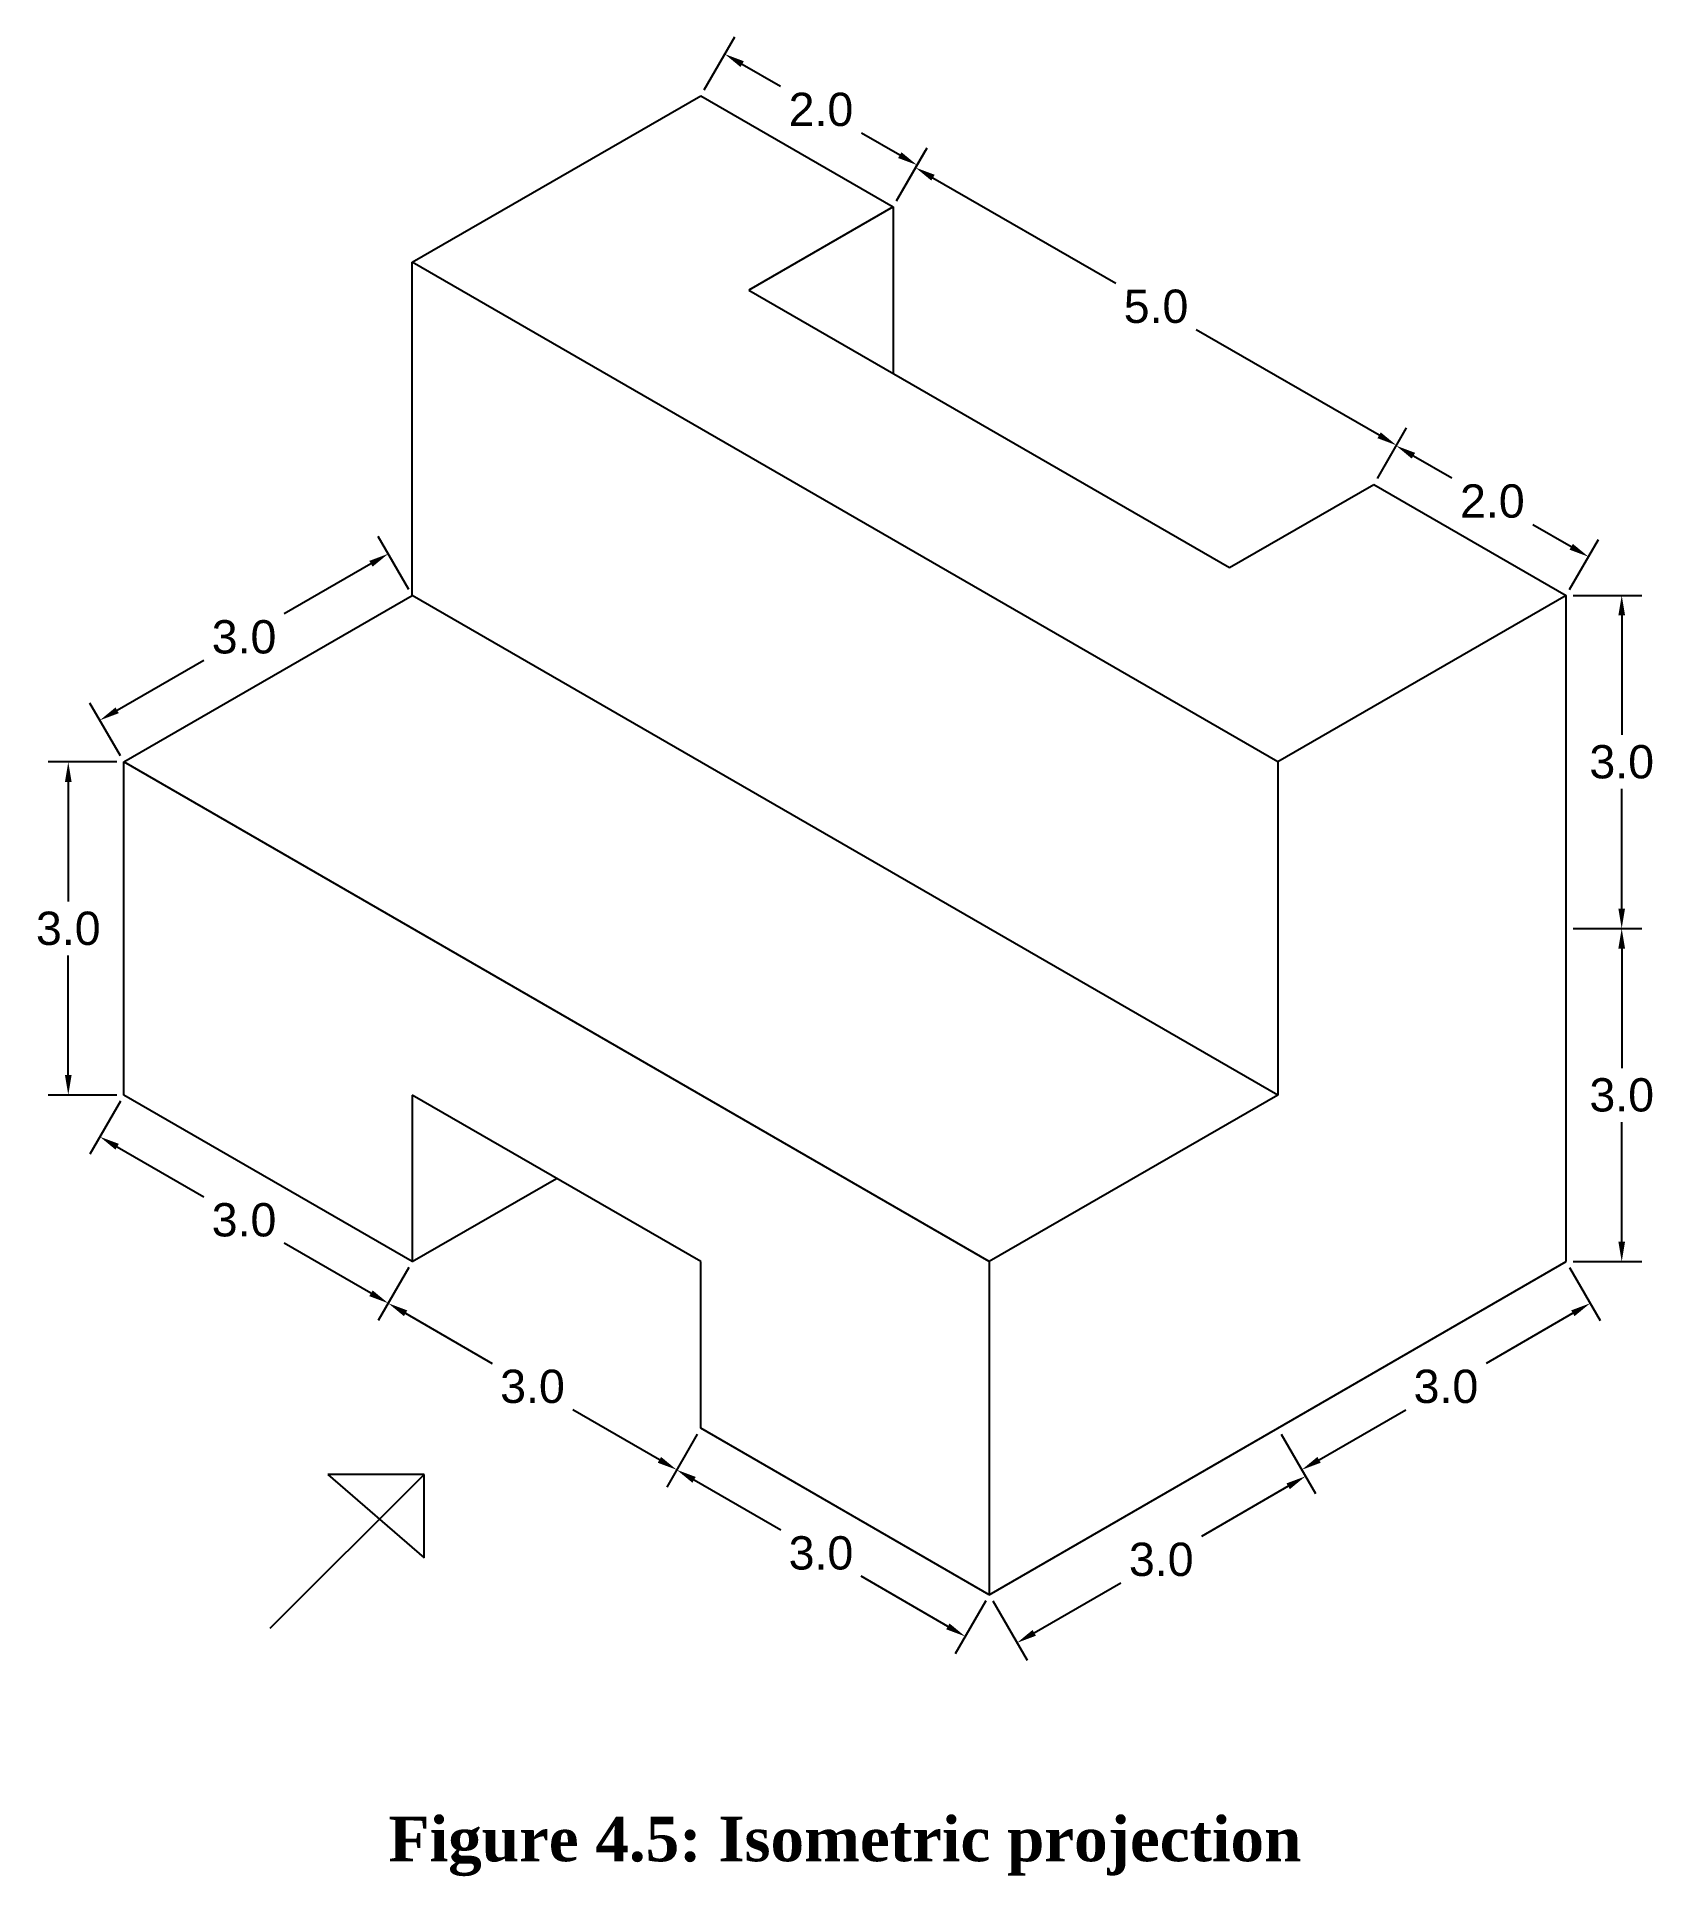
# Model space of a CAD drawing. Header units: inches. Extents: x 21.1 to 35.7, y 4.4 to 21.
import ezdxf

# ---------------------------------------------------------------- set-up
doc = ezdxf.new("R2010")
doc.units = ezdxf.units.IN
doc.header["$MEASUREMENT"] = 0
doc.styles.get("Standard").update_dxf_attribs({"font": 'arial.ttf'})
doc.dimstyles.get("Standard").update_dxf_attribs({"dimtxt": 0.3, "dimasz": 0.18, "dimexe": 0.18, "dimexo": 0.0625, "dimgap": 0.09, "dimtad": 0, "dimtih": 1, "dimtoh": 1, "dimdec": 1, "dimzin": 0, "dimdsep": 46, "dimtxsty": 'Standard', "dimcen": 0.09, "dimadec": 0, "dimazin": 0, "dimtfac": 1, "dimtdec": 1, "dimtofl": 0, "dimtmove": 0, "dimatfit": 3, "dimfxl": 1, "dimtolj": 1, "dimtzin": 0, "dimarcsym": 0})

# ---------------------------------------------------------------- blocks, each defined once
blk = doc.blocks.new('*D2')
at = {"color": 0, "lineweight": -2, "transparency": 16777216}
for p, q in [((27.125, 20.518), (27.4, 20.995)), ((27.466, 20.749), (27.811, 20.55)), ((28.886, 19.929), (28.541, 20.128)), ((28.857, 19.518), (29.132, 19.995))]:
    blk.add_line(p, q, dxfattribs=at)
at = {"color": 0, "transparency": 16777216}
for points in [[(27.481, 20.775), (27.451, 20.723), (27.31, 20.839)], [(28.901, 19.955), (28.871, 19.903), (29.042, 19.839)]]:
    blk.add_solid(points, dxfattribs=at)
at = {"layer": 'Defpoints', "color": 0, "transparency": 16777216}
for p in [(27.093, 20.464), (29.042, 19.839), (28.826, 19.464)]:
    blk.add_point(p, dxfattribs=at)
at = {"color": 0, "transparency": 16777216, "insert": (28.176, 20.339), "char_height": 0.3, "attachment_point": 5}
blk.add_mtext('\\A1;2.0', dxfattribs=at)
blk = doc.blocks.new('*D3')
at = {"color": 0, "lineweight": -2, "transparency": 16777216}
for p, q in [((28.857, 19.518), (29.119, 19.972)), ((29.185, 19.726), (30.831, 18.775)), ((33.203, 17.406), (31.556, 18.357)), ((33.187, 17.018), (33.449, 17.472))]:
    blk.add_line(p, q, dxfattribs=at)
at = {"color": 0, "transparency": 16777216}
for points in [[(29.2, 19.752), (29.17, 19.7), (29.029, 19.816)], [(33.218, 17.432), (33.188, 17.38), (33.359, 17.316)]]:
    blk.add_solid(points, dxfattribs=at)
at = {"layer": 'Defpoints', "color": 0, "transparency": 16777216}
for p in [(28.826, 19.464), (33.359, 17.316), (33.156, 16.964)]:
    blk.add_point(p, dxfattribs=at)
at = {"color": 0, "transparency": 16777216, "insert": (31.194, 18.566), "char_height": 0.3, "attachment_point": 5}
blk.add_mtext('\\A1;5.0', dxfattribs=at)
blk = doc.blocks.new('*D4')
at = {"color": 0, "lineweight": -2, "transparency": 16777216}
for p, q in [((33.187, 17.018), (33.447, 17.468)), ((33.512, 17.222), (33.857, 17.023)), ((34.933, 16.402), (34.588, 16.601)), ((34.919, 16.018), (35.179, 16.468))]:
    blk.add_line(p, q, dxfattribs=at)
at = {"color": 0, "transparency": 16777216}
for points in [[(33.527, 17.248), (33.497, 17.196), (33.357, 17.312)], [(34.948, 16.428), (34.918, 16.376), (35.089, 16.312)]]:
    blk.add_solid(points, dxfattribs=at)
at = {"layer": 'Defpoints', "color": 0, "transparency": 16777216}
for p in [(33.156, 16.964), (35.089, 16.312), (34.888, 15.964)]:
    blk.add_point(p, dxfattribs=at)
at = {"color": 0, "transparency": 16777216, "insert": (34.223, 16.812), "char_height": 0.3, "attachment_point": 5}
blk.add_mtext('\\A1;2.0', dxfattribs=at)
blk = doc.blocks.new('*D5')
at = {"color": 0, "lineweight": -2, "transparency": 16777216}
for p, q in [((21.866, 11.41), (21.591, 10.933)), ((21.837, 10.999), (22.617, 10.548)), ((24.123, 9.679), (23.342, 10.13)), ((24.464, 9.91), (24.189, 9.433))]:
    blk.add_line(p, q, dxfattribs=at)
at = {"color": 0, "transparency": 16777216}
for points in [[(21.852, 11.025), (21.822, 10.973), (21.681, 11.089)], [(24.138, 9.705), (24.108, 9.653), (24.279, 9.589)]]:
    blk.add_solid(points, dxfattribs=at)
at = {"layer": 'Defpoints', "color": 0, "transparency": 16777216}
for p in [(21.897, 11.464), (24.495, 9.964), (24.279, 9.589)]:
    blk.add_point(p, dxfattribs=at)
at = {"color": 0, "transparency": 16777216, "insert": (22.98, 10.339), "char_height": 0.3, "attachment_point": 5}
blk.add_mtext('\\A1;3.0', dxfattribs=at)
blk = doc.blocks.new('*D6')
at = {"color": 0, "lineweight": -2, "transparency": 16777216}
for p, q in [((24.464, 9.91), (24.189, 9.433)), ((24.435, 9.499), (25.215, 9.048)), ((26.721, 8.179), (25.94, 8.63)), ((27.062, 8.41), (26.787, 7.933))]:
    blk.add_line(p, q, dxfattribs=at)
at = {"color": 0, "transparency": 16777216}
for points in [[(24.45, 9.525), (24.42, 9.473), (24.279, 9.589)], [(26.736, 8.205), (26.706, 8.153), (26.877, 8.089)]]:
    blk.add_solid(points, dxfattribs=at)
at = {"layer": 'Defpoints', "color": 0, "transparency": 16777216}
for p in [(24.495, 9.964), (27.093, 8.464), (26.877, 8.089)]:
    blk.add_point(p, dxfattribs=at)
at = {"color": 0, "transparency": 16777216, "insert": (25.578, 8.839), "char_height": 0.3, "attachment_point": 5}
blk.add_mtext('\\A1;3.0', dxfattribs=at)
blk = doc.blocks.new('*D7')
at = {"color": 0, "lineweight": -2, "transparency": 16777216}
for p, q in [((27.062, 8.41), (26.787, 7.933)), ((27.033, 7.999), (27.814, 7.548)), ((29.319, 6.679), (28.538, 7.13)), ((29.66, 6.91), (29.385, 6.433))]:
    blk.add_line(p, q, dxfattribs=at)
at = {"color": 0, "transparency": 16777216}
for points in [[(27.048, 8.025), (27.018, 7.973), (26.877, 8.089)], [(29.334, 6.705), (29.304, 6.653), (29.475, 6.589)]]:
    blk.add_solid(points, dxfattribs=at)
at = {"layer": 'Defpoints', "color": 0, "transparency": 16777216}
for p in [(27.093, 8.464), (29.692, 6.964), (29.475, 6.589)]:
    blk.add_point(p, dxfattribs=at)
at = {"color": 0, "transparency": 16777216, "insert": (28.176, 7.339), "char_height": 0.3, "attachment_point": 5}
blk.add_mtext('\\A1;3.0', dxfattribs=at)
blk = doc.blocks.new('*D8')
at = {"color": 0, "lineweight": -2, "transparency": 16777216}
for p, q in [((32.321, 8.41), (32.63, 7.875)), ((32.384, 7.941), (31.603, 7.49)), ((30.097, 6.621), (30.878, 7.072)), ((29.723, 6.91), (30.032, 6.375))]:
    blk.add_line(p, q, dxfattribs=at)
at = {"color": 0, "transparency": 16777216}
for points in [[(32.369, 7.967), (32.399, 7.915), (32.54, 8.031)], [(30.082, 6.647), (30.112, 6.595), (29.942, 6.531)]]:
    blk.add_solid(points, dxfattribs=at)
at = {"layer": 'Defpoints', "color": 0, "transparency": 16777216}
for p in [(32.29, 8.464), (32.54, 8.031), (29.692, 6.964)]:
    blk.add_point(p, dxfattribs=at)
at = {"color": 0, "transparency": 16777216, "insert": (31.241, 7.281), "char_height": 0.3, "attachment_point": 5}
blk.add_mtext('\\A1;3.0', dxfattribs=at)
blk = doc.blocks.new('*D9')
at = {"color": 0, "lineweight": -2, "transparency": 16777216}
for p, q in [((34.919, 9.91), (35.194, 9.433)), ((34.948, 9.499), (34.168, 9.048)), ((32.662, 8.179), (33.443, 8.63)), ((32.321, 8.41), (32.596, 7.933))]:
    blk.add_line(p, q, dxfattribs=at)
at = {"color": 0, "transparency": 16777216}
for points in [[(34.933, 9.525), (34.963, 9.473), (35.104, 9.589)], [(32.647, 8.205), (32.677, 8.153), (32.506, 8.089)]]:
    blk.add_solid(points, dxfattribs=at)
at = {"layer": 'Defpoints', "color": 0, "transparency": 16777216}
for p in [(34.888, 9.964), (35.104, 9.589), (32.29, 8.464)]:
    blk.add_point(p, dxfattribs=at)
at = {"color": 0, "transparency": 16777216, "insert": (33.805, 8.839), "char_height": 0.3, "attachment_point": 5}
blk.add_mtext('\\A1;3.0', dxfattribs=at)
blk = doc.blocks.new('*D10')
at = {"color": 0, "lineweight": -2, "transparency": 16777216}
for p, q in [((24.464, 16.018), (24.189, 16.495)), ((24.123, 16.249), (23.342, 15.798)), ((21.837, 14.929), (22.617, 15.38)), ((21.866, 14.518), (21.591, 14.995))]:
    blk.add_line(p, q, dxfattribs=at)
at = {"color": 0, "transparency": 16777216}
for points in [[(24.108, 16.275), (24.138, 16.223), (24.279, 16.339)], [(21.822, 14.955), (21.852, 14.903), (21.681, 14.839)]]:
    blk.add_solid(points, dxfattribs=at)
at = {"layer": 'Defpoints', "color": 0, "transparency": 16777216}
for p in [(24.279, 16.339), (24.495, 15.964), (21.897, 14.464)]:
    blk.add_point(p, dxfattribs=at)
at = {"color": 0, "transparency": 16777216, "insert": (22.98, 15.589), "char_height": 0.3, "attachment_point": 5}
blk.add_mtext('\\A1;3.0', dxfattribs=at)
blk = doc.blocks.new('*D11')
at = {"color": 0, "lineweight": -2, "transparency": 16777216}
for p, q in [((21.835, 14.464), (21.217, 14.464)), ((21.397, 14.284), (21.397, 13.207)), ((21.397, 11.644), (21.397, 12.721)), ((21.835, 11.464), (21.217, 11.464))]:
    blk.add_line(p, q, dxfattribs=at)
at = {"color": 0, "transparency": 16777216}
for points in [[(21.367, 14.284), (21.427, 14.284), (21.397, 14.464)], [(21.367, 11.644), (21.427, 11.644), (21.397, 11.464)]]:
    blk.add_solid(points, dxfattribs=at)
at = {"layer": 'Defpoints', "color": 0, "transparency": 16777216}
for p in [(21.897, 14.464), (21.397, 11.464), (21.897, 11.464)]:
    blk.add_point(p, dxfattribs=at)
at = {"color": 0, "transparency": 16777216, "insert": (21.397, 12.964), "char_height": 0.3, "attachment_point": 5}
blk.add_mtext('\\A1;3.0', dxfattribs=at)
blk = doc.blocks.new('*D12')
at = {"color": 0, "lineweight": -2, "transparency": 16777216}
for p, q in [((34.95, 15.964), (35.568, 15.964)), ((35.388, 15.784), (35.388, 14.707)), ((35.388, 13.144), (35.388, 14.221)), ((34.95, 12.964), (35.568, 12.964))]:
    blk.add_line(p, q, dxfattribs=at)
at = {"color": 0, "transparency": 16777216}
for points in [[(35.358, 15.784), (35.418, 15.784), (35.388, 15.964)], [(35.358, 13.144), (35.418, 13.144), (35.388, 12.964)]]:
    blk.add_solid(points, dxfattribs=at)
at = {"layer": 'Defpoints', "color": 0, "transparency": 16777216}
for p in [(34.888, 15.964), (34.888, 12.964), (35.388, 12.964)]:
    blk.add_point(p, dxfattribs=at)
at = {"color": 0, "transparency": 16777216, "insert": (35.388, 14.464), "char_height": 0.3, "attachment_point": 5}
blk.add_mtext('\\A1;3.0', dxfattribs=at)
blk = doc.blocks.new('*D13')
at = {"color": 0, "lineweight": -2, "transparency": 16777216}
for p, q in [((34.95, 12.964), (35.568, 12.964)), ((35.388, 12.784), (35.388, 11.707)), ((35.388, 10.144), (35.388, 11.221)), ((34.95, 9.964), (35.568, 9.964))]:
    blk.add_line(p, q, dxfattribs=at)
at = {"color": 0, "transparency": 16777216}
for points in [[(35.358, 12.784), (35.418, 12.784), (35.388, 12.964)], [(35.358, 10.144), (35.418, 10.144), (35.388, 9.964)]]:
    blk.add_solid(points, dxfattribs=at)
at = {"layer": 'Defpoints', "color": 0, "transparency": 16777216}
for p in [(34.888, 12.964), (34.888, 9.964), (35.388, 9.964)]:
    blk.add_point(p, dxfattribs=at)
at = {"color": 0, "transparency": 16777216, "insert": (35.388, 11.464), "char_height": 0.3, "attachment_point": 5}
blk.add_mtext('\\A1;3.0', dxfattribs=at)

msp = doc.modelspace()

# ---------------------------------------------------------------- linework, layer by layer
for p, q in [((24.495, 18.964), (27.093, 20.464)), ((27.093, 20.464), (28.826, 19.464)), ((28.826, 19.464), (27.526, 18.714)), ((28.826, 19.464), (28.826, 17.964)), ((24.495, 15.964), (24.495, 18.964)), ((32.29, 14.464), (24.495, 18.964)), ((27.526, 18.714), (31.857, 16.214)), ((31.857, 16.214), (33.156, 16.964)), ((33.156, 16.964), (34.888, 15.964)), ((21.897, 14.464), (24.495, 15.964)), ((32.29, 11.464), (24.495, 15.964)), ((34.888, 15.964), (32.29, 14.464)), ((34.888, 12.964), (34.888, 15.964)), ((21.897, 11.464), (21.897, 14.464)), ((29.692, 9.964), (21.897, 14.464)), ((32.29, 14.464), (32.29, 11.464)), ((34.888, 9.964), (34.888, 12.964)), ((24.495, 9.964), (21.897, 11.464)), ((27.093, 9.964), (24.495, 11.464)), ((24.495, 11.464), (24.495, 9.964)), ((32.29, 11.464), (29.692, 9.964)), ((24.495, 9.964), (25.794, 10.714)), ((27.093, 8.464), (27.093, 9.964)), ((29.692, 9.964), (29.692, 6.964)), ((32.29, 8.464), (34.888, 9.964)), ((29.692, 6.964), (27.093, 8.464)), ((29.692, 6.964), (32.29, 8.464)), ((23.216, 6.663), (24.602, 8.047)), ((24.602, 8.047), (23.736, 8.047)), ((23.736, 8.047), (24.602, 7.297)), ((24.602, 7.297), (24.602, 8.047))]:
    msp.add_line(p, q)

# ---------------------------------------------------------------- texts
at = {"insert": (21.897, 4.964), "char_height": 0.4, "attachment_point": 1}
msp.add_mtext_dynamic_manual_height_columns('\\pxqc;{\\fTimes New Roman|b1|i0|c0|p18;Figure 4.5: Isometric projection}', width=12.99038, gutter_width=1, heights=[0], dxfattribs=at)

# ---------------------------------------------------------------- dimensions: what is measured, and where the dimension line sits
for p1, p2, distance, picture, middle in [((27.093, 20.464), (28.826, 19.464), 0.433, '*D2', (28.176, 20.339)), ((28.826, 19.464), (33.156, 16.964), 0.407, '*D3', (31.194, 18.566)), ((33.156, 16.964), (34.888, 15.964), 0.402, '*D4', (34.223, 16.812)), ((21.897, 14.464), (24.495, 15.964), 0.433, '*D10', (22.98, 15.589)), ((21.897, 11.464), (24.495, 9.964), -0.433, '*D5', (22.98, 10.339)), ((24.495, 9.964), (27.093, 8.464), -0.433, '*D6', (25.578, 8.839)), ((32.29, 8.464), (34.888, 9.964), -0.433, '*D9', (33.805, 8.839)), ((27.093, 8.464), (29.692, 6.964), -0.433, '*D7', (28.176, 7.339)), ((29.692, 6.964), (32.29, 8.464), -0.5, '*D8', (31.241, 7.281))]:
    dim = msp.add_aligned_dim(p1=p1, p2=p2, distance=distance, dimstyle='Standard')
    dim.commit()
    dim.dimension.update_dxf_attribs({"geometry": picture, "text_midpoint": middle})
for base, p1, p2, picture, middle in [((35.388, 12.964), (34.888, 15.964), (34.888, 12.964), '*D12', (35.388, 14.464)), ((21.397, 11.464), (21.897, 14.464), (21.897, 11.464), '*D11', (21.397, 12.964)), ((35.388, 9.964), (34.888, 12.964), (34.888, 9.964), '*D13', (35.388, 11.464))]:
    dim = msp.add_linear_dim(base=base, p1=p1, p2=p2, angle=90, dimstyle='Standard')
    dim.commit()
    dim.dimension.update_dxf_attribs({"geometry": picture, "text_midpoint": middle})

doc.saveas('drawing.dxf')
